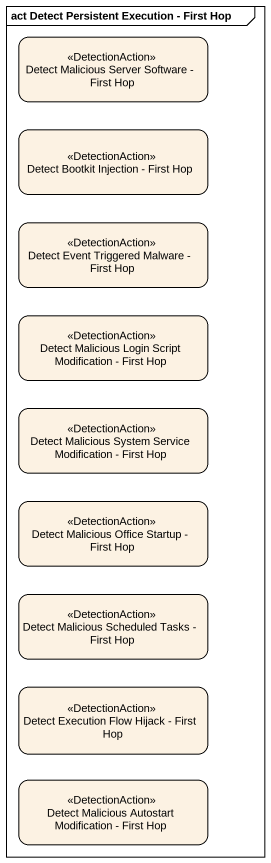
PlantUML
@startuml
mainframe act Detect Persistent Execution - First Hop
hide empty description
state "Detect Malicious Server Software - First Hop" as Detect_Malicious_Server <<DetectionAction>>
state "Detect Bootkit Injection - First Hop" as Detect_Bootkit_Injection <<DetectionAction>>
state "Detect Event Triggered Malware - First Hop" as Detect_Event_Triggered <<DetectionAction>>
state "Detect Malicious Login Script Modification - First Hop" as Detect_Malicious_Login <<DetectionAction>>
state "Detect Malicious System Service Modification - First Hop" as Detect_Malicious_System <<DetectionAction>>
state "Detect Malicious Office Startup - First Hop" as Detect_Malicious_Office <<DetectionAction>>
state "Detect Malicious Scheduled Tasks - First Hop" as Detect_Malicious_Scheduled <<DetectionAction>>
state "Detect Execution Flow Hijack - First Hop" as Detect_Execution_Flow <<DetectionAction>>
state "Detect Malicious Autostart Modification - First Hop" as Detect_Malicious_Autostart <<DetectionAction>>
@enduml
